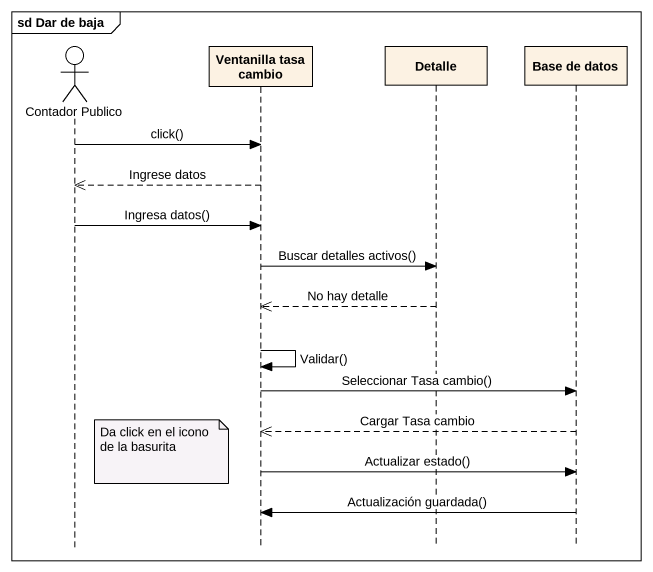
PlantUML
@startuml
mainframe sd Dar de baja
hide footbox
actor "Contador Publico" as Contador_Publico
participant "Ventanilla tasa cambio" as Ventanilla_tasa_cambio
participant Detalle
participant "Base de datos" as Base_de_datos

Contador_Publico -> Ventanilla_tasa_cambio : click()
Ventanilla_tasa_cambio -->> Contador_Publico : Ingrese datos
Contador_Publico -> Ventanilla_tasa_cambio : Ingresa datos()
Ventanilla_tasa_cambio -> Detalle : Buscar detalles activos()
Detalle -->> Ventanilla_tasa_cambio : No hay detalle
Ventanilla_tasa_cambio -> Ventanilla_tasa_cambio : Validar()
Ventanilla_tasa_cambio -> Base_de_datos : Seleccionar Tasa cambio()
Base_de_datos -->> Ventanilla_tasa_cambio : Cargar Tasa cambio
note right of Contador_Publico : Da click en el icono de la basurita
Ventanilla_tasa_cambio -> Base_de_datos : Actualizar estado()
Base_de_datos -> Ventanilla_tasa_cambio : Actualización guardada()
@enduml
